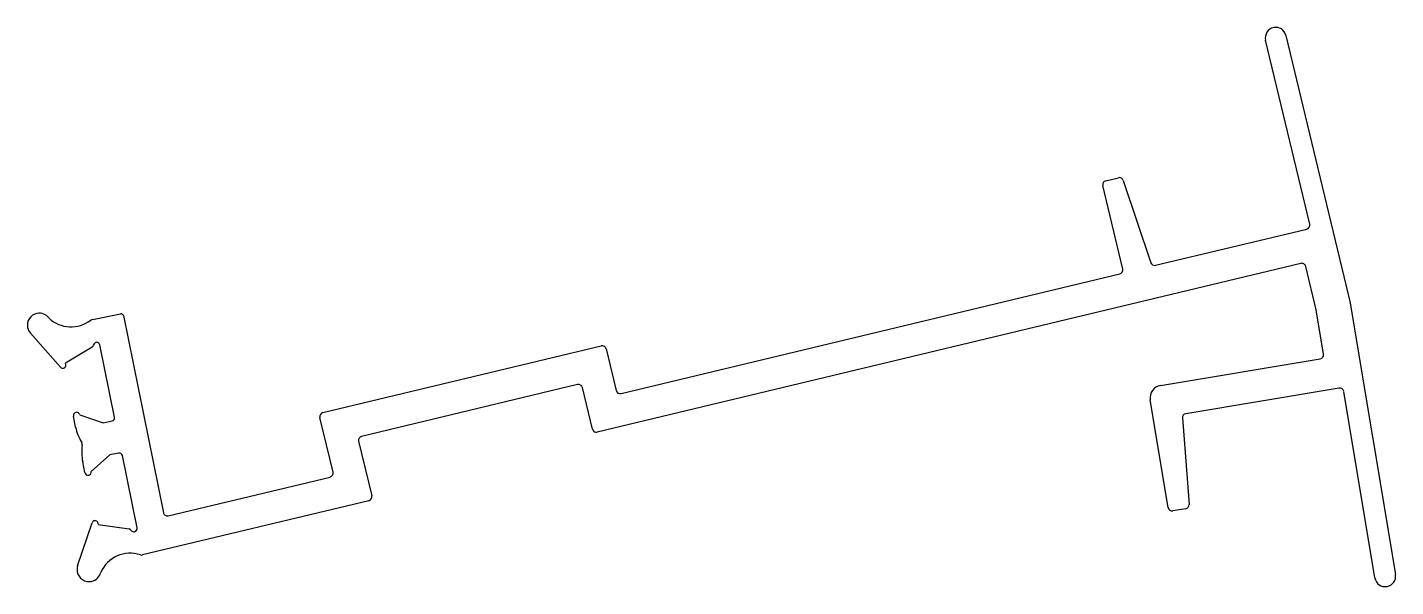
# Model space of a CAD drawing. Extents: x -44.8 to 40.6, y 0.9 to 35.7.
import ezdxf

# ---------------------------------------------------------------- set-up
doc = ezdxf.new("R2010")
doc.units = 0
doc.layers.add('1', color=7, linetype='CONTINUOUS')

msp = doc.modelspace()

# ---------------------------------------------------------------- linework, layer by layer
at = {"layer": '1', "color": 7, "linetype": 'CONTINUOUS'}
for p, q in [((33.712, 35.24), (37.714, 18.555)), ((35.2, 23.462), (32.448, 34.937)), ((23.54, 20.665), (22.292, 25.868)), ((22.477, 26.169), (23.275, 26.36)), ((23.571, 26.197), (25.288, 21.062)), ((25.583, 20.898), (35.015, 23.161)), ((34.643, 21.015), (-9.225, 10.491)), ((35.597, 18.125), (34.949, 20.827)), ((-7.747, 12.902), (23.355, 20.364)), ((36.059, 15.367), (35.601, 18.107)), ((37.718, 18.538), (40.547, 1.614)), ((-40.709, 17.524), (-38.956, 17.88)), ((-38.779, 17.763), (-36.28, 5.467)), ((-42.705, 14.548), (-44.576, 16.663)), ((-40.73, 15.799), (-42.385, 14.785)), ((-39.328, 11.428), (-40.245, 15.936)), ((-26.333, 11.709), (-8.974, 15.873)), ((-8.673, 15.688), (-8.049, 13.087)), ((25.898, 13.41), (35.85, 15.074)), ((-10.452, 13.462), (-23.921, 10.231)), ((-9.527, 10.676), (-10.151, 13.277)), ((37.031, 13.244), (27.464, 11.645)), ((39.265, 1.4), (37.319, 13.038)), ((26.374, 5.785), (25.251, 12.504)), ((-41.754, 10.813), (-41.892, 11.492)), ((-41.5, 11.572), (-40.033, 11.081)), ((-40.033, 11.081), (-39.484, 11.192)), ((-25.699, 7.997), (-26.517, 11.407)), ((27.256, 11.378), (27.68, 5.981)), ((-24.106, 9.929), (-23.288, 6.519)), ((-41.176, 7.967), (-41.314, 8.646)), ((-39.625, 9.072), (-40.784, 8.047)), ((-39.076, 9.183), (-39.625, 9.072)), ((-37.924, 4.519), (-38.84, 9.027)), ((-35.985, 5.272), (-25.884, 7.695)), ((-23.473, 6.217), (-37.577, 2.834)), ((27.472, 5.715), (26.662, 5.579)), ((-41.628, 2.159), (-40.731, 4.836)), ((-40.344, 4.743), (-38.425, 4.456))]:
    msp.add_line(p, q, dxfattribs=at)
for centre, radius, start, end in [((33.08, 35.088), 0.65, 101.49007, 193.49007), ((33.08, 35.088), 0.65, 13.49007, 101.49007), ((22.535, 25.926), 0.25, 103.49007, 193.49007), ((23.333, 26.117), 0.25, 18.49007, 103.49007), ((34.957, 23.404), 0.25, 283.49007, 13.49007), ((23.297, 20.607), 0.25, 283.49007, 13.49007), ((25.525, 21.141), 0.25, 198.49007, 283.49007), ((34.702, 20.768), 0.254, 13.49007, 103.49007), ((35.35, 18.066), 0.254, 9.49007, 13.49007), ((37.467, 18.496), 0.254, 9.49007, 13.49007), ((-44.014, 17.16), 0.75, 101.49007, 191.49007), ((-44.014, 17.16), 0.75, 36.46506, 101.49007), ((-42.037, 19.059), 2, 226.60252, 307.68716), ((-40.659, 17.275), 0.254, 101.49007, 127.68716), ((-38.926, 17.733), 0.15, 11.49007, 101.49007), ((-44.014, 17.16), 0.75, 191.49007, 221.49008), ((-40.837, 15.972), 0.203, 301.49008, 349.14291), ((-40.441, 15.896), 0.2, 121.49008, 169.14291), ((-40.441, 15.896), 0.2, 11.49007, 121.49008), ((-8.916, 15.63), 0.25, 13.49007, 103.49007), ((35.808, 15.325), 0.254, 279.49007, 9.49007), ((-42.556, 14.681), 0.2, 221.49005, 301.49008), ((-42.556, 14.681), 0.2, 301.49008, 31.49003), ((-10.394, 13.219), 0.25, 13.49007, 103.49007), ((-7.805, 13.145), 0.25, 193.49007, 283.49007), ((26.028, 12.634), 0.787, 99.49007, 189.49007), ((37.072, 12.997), 0.25, 9.49007, 99.49007), ((-41.696, 11.532), 0.2, 101.49007, 191.49007), ((-41.696, 11.532), 0.2, 71.49005, 101.49007), ((-41.696, 11.532), 0.2, 11.49007, 71.49005), ((-39.524, 11.388), 0.2, 281.49003, 11.49011), ((-26.274, 11.466), 0.25, 103.49007, 193.49007), ((27.505, 11.398), 0.25, 99.49007, 184.49007), ((-38.815, 11.411), 3, 191.49013, 211.35704), ((-9.284, 10.734), 0.25, 193.49007, 283.49007), ((-41.593, 9.718), 0.254, 351.6231, 31.35704), ((-38.374, 9.244), 3, 171.6231, 191.49002), ((-23.863, 9.988), 0.25, 103.49007, 193.49007), ((-39.036, 8.987), 0.2, 11.49003, 101.49011), ((-40.98, 8.007), 0.2, 191.49007, 281.49007), ((-40.98, 8.007), 0.2, 281.49007, 11.49007), ((-25.942, 7.939), 0.25, 283.49007, 13.49007), ((-23.531, 6.46), 0.25, 283.49007, 13.49007), ((27.431, 5.961), 0.25, 279.49007, 4.49007), ((-36.035, 5.517), 0.25, 191.49007, 281.49007), ((26.621, 5.826), 0.25, 189.49007, 279.49007), ((-40.542, 4.773), 0.2, 101.49007, 161.49009), ((-40.542, 4.773), 0.2, 81.49006, 101.49007), ((-40.542, 4.773), 0.2, 351.49011, 81.49006), ((-38.455, 4.255), 0.203, 33.83723, 81.49006), ((-38.12, 4.48), 0.2, 213.83723, 281.49007), ((-38.12, 4.48), 0.2, 281.49007, 11.49007), ((-38.355, 0.945), 2, 71.34351, 156.37759), ((-37.635, 3.077), 0.25, 251.34351, 283.49007), ((-40.916, 1.921), 0.75, 161.49009, 191.49007), ((-40.916, 1.921), 0.75, 191.49007, 281.49007), ((-40.916, 1.921), 0.75, 283.49007, 346.51512), ((-40.916, 1.921), 0.75, 281.49007, 283.49007), ((39.906, 1.507), 0.65, 189.49007, 279.49007), ((39.906, 1.507), 0.65, 279.49007, 281.49007), ((39.906, 1.507), 0.65, 281.49007, 9.49007)]:
    msp.add_arc(centre, radius, start, end, dxfattribs=at)

doc.saveas('drawing.dxf')
